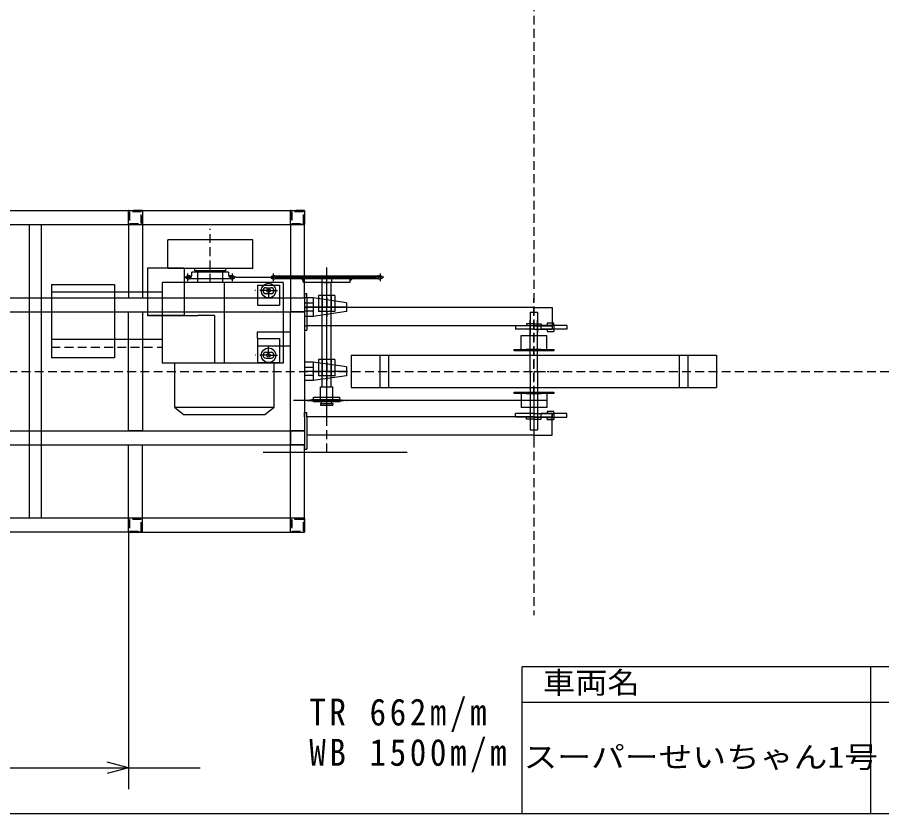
# Model space of a CAD drawing. Units: millimetres, scale not verified. Extents: x -3927 to 20054, y -11123 to 3558.
# Drawn here: x 146 to 1324, y -1385 to -300 of the extents above; entities that cross this region are included whole.
import ezdxf
from ezdxf.enums import TextEntityAlignment as Align

# ---------------------------------------------------------------- set-up
doc = ezdxf.new("R2010")
doc.units = ezdxf.units.MM
doc.header["$LTSCALE"] = 10
doc.header["$PDMODE"] = 32
doc.header["$PDSIZE"] = 5
doc.linetypes.add('CHAIN2', pattern=[12, 9, -1, 1, -1])
doc.linetypes.add('DASHED1', pattern=[1.8, 1.2, -0.6])
for name, color, linetype in [('0-0_ふれーむ', 7, 'Continuous'), ('0-1_車輪', 7, 'Continuous'), ('0-3_エンジン', 7, 'Continuous'), ('0-4_寸法', 4, 'Continuous'), ('0-8_ふれーむ', 7, 'Continuous'), ('0-9_ふれーむ', 7, 'Continuous'), ('0-A', 4, 'Continuous')]:
    doc.layers.add(name, color=color, linetype=linetype)
doc.styles.add('ＭＳ ゴシック', font='')
doc.styles.get('ＭＳ ゴシック').set_extended_font_data('MS Gothic')

msp = doc.modelspace()

# ---------------------------------------------------------------- linework, layer by layer
at = {"layer": '0-0_ふれーむ'}
for p, q in [((-682.5, -563.53), (316.62, -563.53)), ((316.62, -563.53), (537.5, -563.53)), ((537.5, -563.53), (537.5, -582.53)), ((-682.5, -582.53), (537.5, -582.53)), ((473.5, -665.03), (503.5, -665.03)), ((473.5, -665.03), (473.5, -692.53)), ((485, -668.53), (492, -668.53)), ((503.5, -665.03), (503.5, -692.53)), ((-358.5, -682.53), (297.62, -682.53)), ((297.62, -682.53), (316.62, -682.53)), ((316.62, -682.53), (518.5, -682.53)), ((485, -676.53), (492, -676.53)), ((518.5, -682.53), (537.5, -682.53)), ((537.5, -682.53), (537.5, -676.53)), ((537.5, -676.53), (540.5, -676.53)), ((537.5, -682.53), (537.5, -701.53)), ((540.5, -682.53), (540.5, -676.53)), ((473.5, -692.53), (503.5, -692.53)), ((537.5, -691.03), (537.5, -695.53)), ((-358.5, -701.53), (297.62, -701.53)), ((297.62, -701.53), (316.62, -701.53)), ((316.62, -701.53), (518.5, -701.53)), ((537.5, -701.53), (518.5, -701.53)), ((537.5, -695.53), (540.5, -695.53)), ((537.5, -701.53), (537.5, -720.53)), ((815, -695.53), (540.5, -695.53)), ((850, -695.53), (815, -695.53)), ((537.5, -720.53), (537.5, -726.53)), ((537.5, -720.53), (540.5, -720.53)), ((537.5, -726.53), (540.5, -726.53)), ((540.5, -720.53), (540.5, -726.53)), ((815, -720.53), (540.5, -720.53)), ((850, -720.53), (815, -720.53)), ((825, -720.53), (825, -725.03)), ((850, -725.03), (825, -725.03)), ((850, -725.03), (875, -725.03)), ((473.5, -737.53), (473.5, -770.53)), ((473.5, -737.53), (503.5, -737.53)), ((503.5, -737.53), (503.5, -770.53)), ((473.5, -747.53), (518.5, -747.53)), ((485, -756.53), (492, -756.53)), ((485, -764.53), (492, -764.53)), ((473.5, -770.53), (503.5, -770.53)), ((537.5, -844.53), (537.5, -838.53)), ((537.5, -838.53), (540.5, -838.53)), ((537.5, -844.53), (537.5, -863.53)), ((540.5, -844.53), (540.5, -838.53)), ((540.5, -844.53), (540.5, -863.53)), ((815, -844.53), (540.5, -844.53)), ((850, -844.53), (815, -844.53)), ((850, -840.03), (825, -840.03)), ((825, -844.53), (825, -840.03)), ((850, -840.03), (875, -840.03)), ((850, -844.53), (875, -844.53)), ((875, -840.03), (875, -844.53)), ((-358.5, -863.53), (297.62, -863.53)), ((297.62, -863.53), (316.62, -863.53)), ((316.62, -863.53), (518.5, -863.53)), ((518.5, -863.53), (537.5, -863.53)), ((537.5, -863.53), (537.5, -882.53)), ((540.5, -863.53), (540.5, -882.53)), ((815, -869.53), (540.5, -869.53)), ((850, -869.53), (815, -869.53)), ((-358.5, -882.53), (297.62, -882.53)), ((297.62, -882.53), (316.62, -882.53)), ((316.62, -882.53), (518.5, -882.53)), ((537.5, -882.53), (518.5, -882.53)), ((537.5, -882.53), (537.5, -888.53)), ((540.5, -882.53), (540.5, -888.53)), ((537.5, -888.53), (540.5, -888.53)), ((537.5, -982.53), (-682.5, -982.53)), ((537.5, -982.53), (537.5, -1001.53)), ((316.62, -1001.53), (-682.5, -1001.53)), ((316.62, -1001.53), (537.5, -1001.53))]:
    msp.add_line(p, q, dxfattribs=at)
at = {"layer": '0-0_ふれーむ', "color": 4, "linetype": 'DASHED1'}
for p, q in [((488.5, -672.53), (469.6, -672.53)), ((488.5, -672.53), (504.71, -672.53)), ((488.5, -760.53), (470.47, -760.53)), ((488.5, -760.53), (505, -760.53))]:
    msp.add_line(p, q, dxfattribs=at)
at = {"layer": '0-0_ふれーむ', "linetype": 'DASHED1'}
for p, q in [((850, -815), (850, -682.65)), ((850.01, -814.38), (850.01, -882.59)), ((316.62, -863.53), (297.62, -863.53)), ((537.5, -863.53), (518.5, -863.53)), ((297.62, -882.53), (316.62, -882.53)), ((518.5, -882.53), (537.5, -882.53))]:
    msp.add_line(p, q, dxfattribs=at)
at = {"layer": '0-0_ふれーむ'}
for points in [[(540.5, -682.53), (540.5, -701.53), (540.5, -720.53)], [(850, -695.53), (875, -695.53), (875, -725.03)], [(473.5, -737.53), (473.5, -728.53), (518.5, -728.53)], [(850, -720.53), (875, -720.53), (875, -725.03)], [(850, -869.53), (875, -869.53), (875, -844.53)]]:
    msp.add_lwpolyline(points, dxfattribs=at)
for centre, start, end in [((485, -672.53), 90, 270), ((492, -672.53), 270, 90), ((485, -760.53), 90, 270), ((492, -760.53), 270, 90)]:
    msp.add_arc(centre, 4, start, end, dxfattribs=at)
for p in [(488.5, -672.53), (488.5, -760.53)]:
    msp.add_point(p, dxfattribs=at)
at = {"layer": '0-1_車輪'}
for p, q in [((845, -702.03), (855, -702.03)), ((845, -702.03), (845, -732.41)), ((855, -702.03), (855, -729.47)), ((845, -782.53), (845, -712.53)), ((850, -717.53), (860, -717.53)), ((855, -782.53), (855, -712.53)), ((860, -717.53), (860, -720.03)), ((868, -717.03), (868, -720.03)), ((877, -717.03), (868, -717.03)), ((877, -720.03), (877, -717.03)), ((840, -720.03), (860, -720.03)), ((860, -720.03), (860, -720.33)), ((895, -720.03), (860, -720.03)), ((860, -725.03), (860, -720.33)), ((895, -725.03), (860, -725.03)), ((875, -725.03), (868, -725.03)), ((868, -725.03), (868, -728.03)), ((868, -728.03), (877, -728.03)), ((875, -720.03), (875, -723.03)), ((875, -720.03), (875, -725.03)), ((877, -720.03), (877, -725.03)), ((877, -725.03), (877, -728.03)), ((895, -720.03), (895, -725.03)), ((832.5, -733.53), (867.5, -733.53)), ((832.5, -752.53), (832.5, -733.53)), ((867.5, -752.53), (867.5, -733.53)), ((860.51, -752.53), (839.51, -752.53)), ((601, -760.53), (1099, -760.53)), ((601, -760.53), (601, -804.53)), ((640, -760.53), (640, -804.53)), ((652, -760.53), (652, -804.53)), ((1048, -760.53), (1048, -804.53)), ((1060, -760.53), (1060, -804.53)), ((1099, -760.53), (1099, -804.53)), ((845, -782.53), (845, -852.53)), ((855, -782.53), (855, -862.03)), ((601, -804.53), (1099, -804.53)), ((832.5, -812.67), (832.5, -831.67)), ((860.49, -812.67), (839.49, -812.67)), ((839.5, -812.67), (860.5, -812.67)), ((867.5, -812.67), (867.5, -831.67)), ((867.5, -831.67), (832.5, -831.67)), ((850.01, -845.01), (825, -845.01)), ((840.01, -847.51), (840.01, -845.01)), ((850.01, -847.51), (840.01, -847.51)), ((850, -845.01), (895, -845.01)), ((850.01, -847.51), (860.01, -847.51)), ((868, -840.01), (860.01, -840.01)), ((860.01, -845.01), (860.01, -840.01)), ((860.01, -847.51), (860.01, -845.01)), ((868, -837.03), (868, -840.03)), ((877, -837.03), (868, -837.03)), ((875, -840.01), (868, -840.01)), ((875, -845.01), (875, -840.01)), ((875, -840.01), (877, -840.01)), ((875, -843.01), (875, -845.01)), ((877, -840.03), (877, -837.03)), ((877, -840.03), (877, -845.01)), ((877, -845.01), (877, -848.01)), ((845, -852.53), (845, -862.03)), ((845, -862.03), (855, -862.03))]:
    msp.add_line(p, q, dxfattribs=at)
at = {"layer": '0-1_車輪', "color": 4, "linetype": 'DASHED1'}
msp.add_line((850, -782.53), (870.91, -782.53), dxfattribs=at)
at = {"layer": '0-1_車輪', "color": 3}
msp.add_line((867.5, -822.17), (824.33, -822.17), dxfattribs=at)
at = {"layer": '0-1_車輪', "linetype": 'DASHED1'}
for p, q in [((868, -848.01), (868, -845.03)), ((868, -848.01), (877, -848.01)), ((895, -845.01), (895, -840.01))]:
    msp.add_line(p, q, dxfattribs=at)
at = {"layer": '0-1_車輪'}
for points in [[(850, -717.53), (840, -717.53), (840, -720.03)], [(877, -848.01), (868, -848.01), (868, -845.03)], [(895, -845.01), (895, -840.01), (877, -840.01)]]:
    msp.add_lwpolyline(points, dxfattribs=at)
for points in [[(877.01, -754.53), (823.01, -754.53), (823.01, -752.53), (877.01, -752.53)], [(877, -812.67), (823, -812.67), (823, -810.67), (877, -810.67)]]:
    msp.add_lwpolyline(points, close=True, dxfattribs=at)
at = {"layer": '0-3_エンジン', "color": 4, "linetype": 'DASHED1'}
for p, q in [((409.1, -661.53), (409.1, -588.55)), ((430.1, -647.53), (388.1, -647.53)), ((430.1, -647.53), (388.1, -647.53)), ((488.5, -672.53), (475.36, -672.53)), ((488.5, -672.53), (488.5, -683.43)), ((488.5, -760.53), (488.5, -745.97)), ((488.5, -760.53), (474.92, -760.53)), ((541.27, -822.17), (596.27, -822.17))]:
    msp.add_line(p, q, dxfattribs=at)
at = {"layer": '0-3_エンジン'}
for p, q in [((384.1, -651.85), (384.1, -647.53)), ((434.1, -647.53), (384.1, -647.53)), ((388.1, -645.53), (388.1, -642.53)), ((430.1, -645.53), (388.1, -645.53)), ((392.1, -661.53), (392.1, -645.53)), ((426.1, -661.53), (426.1, -645.53)), ((430.1, -645.53), (430.1, -642.53)), ((434.1, -647.53), (434.1, -651.85)), ((567.7, -661.53), (567.7, -640.79)), ((376.1, -655.34), (376.1, -653.42)), ((380.86, -652.23), (383.72, -652.23)), ((437.34, -656.53), (380.86, -656.53)), ((381.2, -656.53), (381.2, -652.23)), ((437.34, -652.23), (434.47, -652.23)), ((437, -656.53), (437, -652.23)), ((442.1, -655.34), (442.1, -653.42)), ((444.58, -654.38), (571.96, -654.38)), ((492.2, -653.42), (492.2, -655.34)), ((496.96, -652.23), (638.44, -652.23)), ((638.44, -656.53), (496.96, -656.53)), ((497.42, -652.23), (497.42, -656.53)), ((499.92, -654.38), (635.48, -654.38)), ((533.2, -656.53), (536.2, -659.53)), ((536.2, -661.53), (536.2, -656.53)), ((561.2, -652.23), (561.2, -661.53)), ((574.2, -652.23), (574.2, -661.53)), ((602.2, -656.53), (599.2, -659.53)), ((599.2, -656.53), (599.2, -661.53)), ((637.98, -652.23), (637.98, -656.53)), ((643.2, -653.42), (643.2, -655.34)), ((192.56, -664.03), (278.5, -664.03)), ((192.56, -664.03), (192.56, -764.03)), ((278.5, -664.03), (278.5, -764.03)), ((343.5, -661.53), (343.5, -771.53)), ((358.5, -661.53), (343.5, -661.53)), ((508.5, -661.53), (358.5, -661.53)), ((428.5, -771.53), (428.5, -661.53)), ((508.5, -661.53), (508.5, -771.53)), ((599.2, -661.53), (536.2, -661.53)), ((561.7, -803.62), (561.7, -661.53)), ((563.7, -661.53), (571.7, -661.53)), ((567.7, -661.53), (567.7, -662.2)), ((573.7, -803.62), (573.7, -661.53)), ((192.56, -674.03), (343.5, -674.03)), ((537.5, -682.53), (537.5, -707.53)), ((549.5, -682.53), (537.5, -682.53)), ((549.5, -682.53), (549.5, -707.53)), ((594.5, -689.03), (549.5, -682.53)), ((556.7, -679.03), (556.7, -701.03)), ((578.7, -679.03), (556.7, -679.03)), ((561.7, -679.03), (561.7, -701.03)), ((573.7, -679.03), (573.7, -701.03)), ((578.7, -679.03), (578.7, -701.03)), ((594.5, -689.03), (594.5, -701.03)), ((414.79, -706.53), (392.18, -706.53)), ((414.79, -706.53), (414.79, -771.53)), ((594.5, -695.03), (537.5, -695.03)), ((594.5, -701.03), (549.5, -707.53)), ((578.7, -701.03), (556.7, -701.03)), ((549.5, -707.53), (537.5, -707.53)), ((343.5, -739.03), (192.56, -739.03)), ((278.5, -764.03), (192.56, -764.03)), ((358.5, -771.53), (343.5, -771.53)), ((508.5, -771.53), (358.5, -771.53)), ((361, -831.53), (361, -771.53)), ((496, -831.53), (496, -771.53)), ((537.5, -770.03), (537.5, -795.03)), ((549.5, -770.03), (537.5, -770.03)), ((549.5, -770.03), (549.5, -795.03)), ((594.5, -776.53), (549.5, -770.03)), ((556.7, -766.53), (556.7, -788.53)), ((578.7, -766.53), (556.7, -766.53)), ((561.7, -766.53), (561.7, -788.53)), ((573.7, -766.53), (573.7, -788.53)), ((578.7, -766.53), (578.7, -788.53)), ((594.5, -776.53), (594.5, -788.53)), ((594.5, -782.53), (537.5, -782.53)), ((594.5, -788.53), (549.5, -795.03)), ((578.7, -788.53), (556.7, -788.53)), ((549.5, -795.03), (537.5, -795.03)), ((576.2, -823.32), (576.2, -803.62)), ((549.7, -821.02), (544.7, -821.62)), ((544.7, -821.62), (544.7, -822.62)), ((549.7, -823.32), (544.7, -822.62)), ((549.7, -817.62), (585.7, -817.62)), ((549.7, -823.32), (549.7, -817.62)), ((549.7, -821.02), (585.7, -821.02)), ((549.7, -823.32), (585.7, -823.32)), ((556.2, -817.62), (579.2, -817.62)), ((556.2, -823.32), (579.2, -823.32)), ((560.8, -826.22), (560.8, -823.32)), ((574.6, -826.22), (574.6, -823.32)), ((585.7, -823.32), (585.7, -817.62)), ((585.7, -821.02), (590.7, -821.62)), ((590.7, -822.62), (585.7, -823.32)), ((590.7, -822.62), (590.7, -821.62)), ((361, -831.53), (373.5, -841.53)), ((496, -831.53), (361, -831.53)), ((559.2, -826.22), (576.2, -826.22)), ((559.2, -826.22), (559.2, -828.62)), ((559.2, -828.62), (576.2, -828.62)), ((576.2, -826.22), (576.2, -828.62)), ((481.19, -892.75), (677.52, -892.75))]:
    msp.add_line(p, q, dxfattribs=at)
at = {"layer": '0-3_エンジン', "color": 3}
msp.add_line((430.1, -647.53), (388.1, -647.53), dxfattribs=at)
at = {"layer": '0-3_エンジン', "linetype": 'CHAIN2'}
for p, q in [((373.62, -654.38), (383.7, -654.38)), ((378.66, -659.42), (378.66, -649.34)), ((444.58, -654.38), (434.5, -654.38)), ((439.54, -659.42), (439.54, -649.34)), ((489.84, -654.38), (499.92, -654.38)), ((494.88, -649.34), (494.88, -659.42)), ((645.56, -654.38), (635.48, -654.38)), ((640.52, -649.34), (640.52, -659.42))]:
    msp.add_line(p, q, dxfattribs=at)
at = {"layer": '0-3_エンジン', "color": 6}
for p, q in [((461.05, -654.38), (492.2, -654.38)), ((867.5, -822.17), (522.32, -822.17))]:
    msp.add_line(p, q, dxfattribs=at)
at = {"layer": '0-3_エンジン', "linetype": 'DASHED1'}
for p, q in [((567.7, -846.72), (567.7, -648.43)), ((567.7, -892.75), (567.7, -656.76)), ((567.7, -682.53), (567.7, -707.53)), ((549.5, -689.53), (537.5, -689.53)), ((549.5, -700.53), (537.5, -700.53)), ((192.56, -749.38), (343.5, -749.38)), ((567.7, -770.03), (567.7, -744.26)), ((549.5, -777.03), (537.5, -777.03)), ((567.7, -770.03), (567.7, -795.03)), ((549.5, -788.03), (537.5, -788.03))]:
    msp.add_line(p, q, dxfattribs=at)
at = {"layer": '0-3_エンジン'}
for points in [[(467.1, -642.53), (467.1, -603.53), (351.1, -603.53)], [(467.1, -642.53), (351.1, -642.53), (351.1, -603.53)], [(323.5, -641.53), (373.5, -641.53), (373.5, -706.53), (323.5, -706.53)], [(323.5, -641.53), (323.5, -706.53), (373.5, -706.53), (392.18, -706.53)], [(559.2, -823.32), (559.2, -803.62), (576.2, -803.62)], [(496, -831.53), (483.5, -841.53), (373.5, -841.53)]]:
    msp.add_lwpolyline(points, dxfattribs=at)
for centre in [(488.5, -672.53), (488.5, -760.53)]:
    msp.add_circle(centre, 10, dxfattribs=at)
for centre, radius, start, end in [((380.86, -662.35), 10.12, 90, 118.058), ((380.86, -646.4), 10.12, 241.94199, 270), ((383.72, -651.85), 0.375, 270, 0), ((434.47, -651.85), 0.375, 180, 270), ((437.34, -662.35), 10.12, 61.94199, 90), ((437.34, -646.4), 10.12, 270, 298.058), ((496.96, -662.35), 10.12, 90, 118.058), ((496.96, -646.4), 10.12, 241.94199, 270), ((638.44, -662.35), 10.12, 61.94199, 90), ((638.44, -646.4), 10.12, 270, 298.058)]:
    msp.add_arc(centre, radius, start, end, dxfattribs=at)
at = {"layer": '0-4_寸法', "linetype": 'DASHED1'}
msp.add_line((850, 331.99), (850, -1114.38), dxfattribs=at)
at = {"layer": '0-4_寸法', "color": 7, "linetype": 'DASHED1'}
msp.add_line((-1900, -782.53), (1900, -782.53), dxfattribs=at)
at = {"layer": '0-4_寸法', "color": 7}
for p, q in [((834.13, -1385), (834.13, -1185)), ((2000, -1185), (834.13, -1185)), ((834.13, -1233.1), (2000, -1233.1)), ((2000, -1385), (-2000, -1385))]:
    msp.add_line(p, q, dxfattribs=at)
msp.add_lwpolyline([(1308.51, -1185), (1308.51, -1309.9), (1308.51, -1385)], dxfattribs=at)
at = {"layer": '0-8_ふれーむ'}
for p, q in [((297.63, -841.82), (297.63, -822.82)), ((316.63, -822.82), (316.63, -841.82))]:
    msp.add_line(p, q, dxfattribs=at)
msp.add_lwpolyline([(518.5, -863.53), (537.5, -863.53), (537.5, -882.53), (518.5, -882.53)], close=True, dxfattribs=at)
at = {"layer": '0-9_ふれーむ', "linetype": 'DASHED1'}
for p, q in [((299.22, -565.13), (299.22, -580.93)), ((315.02, -565.13), (299.22, -565.13)), ((315.02, -580.93), (315.02, -565.13)), ((520.1, -565.13), (520.1, -580.93)), ((535.9, -565.13), (520.1, -565.13)), ((535.9, -580.93), (535.9, -565.13)), ((299.22, -580.93), (315.02, -580.93)), ((520.1, -580.93), (535.9, -580.93)), ((299.23, -984.13), (299.23, -999.93)), ((315.03, -984.13), (299.23, -984.13)), ((315.03, -999.93), (315.03, -984.13)), ((520.1, -984.13), (520.1, -999.93)), ((535.9, -984.13), (520.1, -984.13)), ((535.9, -999.93), (535.9, -984.13)), ((299.23, -999.93), (315.03, -999.93)), ((520.1, -999.93), (535.9, -999.93))]:
    msp.add_line(p, q, dxfattribs=at)
at = {"layer": '0-9_ふれーむ'}
for p, q in [((297.62, -582.53), (316.62, -582.53)), ((316.62, -582.53), (316.62, -682.53)), ((518.5, -582.53), (518.5, -682.53)), ((537.5, -582.53), (518.5, -582.53)), ((537.5, -682.53), (537.5, -582.53)), ((518.5, -682.53), (537.5, -682.53)), ((518.5, -682.53), (518.5, -701.53)), ((537.5, -676.53), (537.5, -701.53)), ((297.62, -863.53), (297.62, -701.53)), ((297.62, -701.53), (316.62, -701.53)), ((316.62, -701.53), (316.62, -863.53)), ((518.5, -701.53), (537.5, -701.53)), ((316.62, -863.53), (297.62, -863.53)), ((518.5, -863.53), (518.5, -882.53)), ((537.5, -863.53), (537.5, -882.53)), ((297.62, -982.53), (297.62, -882.53)), ((297.62, -882.53), (316.62, -882.53)), ((316.62, -1001.53), (316.62, -882.53)), ((518.5, -1001.53), (518.5, -882.53)), ((518.5, -882.53), (537.5, -882.53)), ((537.5, -1001.53), (537.5, -882.53)), ((297.62, -1001.53), (297.62, -978.8)), ((297.62, -1001.53), (316.62, -1001.53)), ((518.5, -1001.53), (537.5, -1001.53))]:
    msp.add_line(p, q, dxfattribs=at)
at = {"layer": '0-9_ふれーむ', "linetype": 'DASHED1'}
for points in [[(297.62, -582.53), (316.62, -582.53), (316.62, -563.53), (297.62, -563.53)], [(518.5, -582.53), (537.5, -582.53), (537.5, -563.53), (518.5, -563.53)], [(297.63, -1001.53), (316.62, -1001.53), (316.62, -982.53), (297.63, -982.53)], [(518.5, -1001.53), (537.5, -1001.53), (537.5, -982.53), (518.5, -982.53)]]:
    msp.add_lwpolyline(points, close=True, dxfattribs=at)
at = {"layer": '0-9_ふれーむ'}
for points in [[(297.62, -582.53), (297.62, -563.53), (316.62, -563.53), (316.62, -582.53)], [(518.5, -582.53), (518.5, -563.53), (537.5, -563.53), (537.5, -582.53)], [(162.5, -582.53), (162.5, -682.53), (162.5, -982.53)], [(178.5, -582.53), (178.5, -682.53), (178.5, -982.53)], [(297.62, -582.53), (297.62, -682.53), (316.62, -682.53)], [(537.5, -701.53), (537.5, -863.53), (518.5, -863.53), (518.5, -701.53)]]:
    msp.add_lwpolyline(points, dxfattribs=at)
at = {"layer": '0-A', "color": 7}
for p, q in [((297.62, -1001.53), (297.62, -1314.56)), ((297.62, -1314.56), (297.62, -1351.35)), ((-1113.43, -1322.44), (395.15, -1322.44))]:
    msp.add_line(p, q, dxfattribs=at)
at = {"layer": '0-A'}
for p, q in [((297.62, -1322.44), (268.65, -1314.68)), ((-1006.5, -1322.44), (297.62, -1322.44)), ((297.62, -1322.44), (268.65, -1330.21))]:
    msp.add_line(p, q, dxfattribs=at)

# ---------------------------------------------------------------- texts
at = {"layer": '0-4_寸法', "color": 7, "style": 'ＭＳ ゴシック'}
for s, width, p in [('車両名', 1.1, (862.16, -1229.95)), ('スーパーせいちゃん1号', 1.15, (835.91, -1331.23))]:
    msp.add_text(s, height=29.33, dxfattribs=dict(at, width=width)).set_placement(p, align=Align.BOTTOM_LEFT)
at = {"layer": '0-4_寸法', "color": 3, "char_height": 36.66, "attachment_point": 7, "style": 'ＭＳ ゴシック'}
for s, insert in [('\\T1.22;\\W0.9;TR\\~662m/m', (544.04, -1273.74)), ('\\T1.22;\\W0.9;WB\\~1500m/m', (544.03, -1328.63))]:
    msp.add_mtext(s, dxfattribs=dict(at, insert=insert))

doc.saveas('drawing.dxf')
